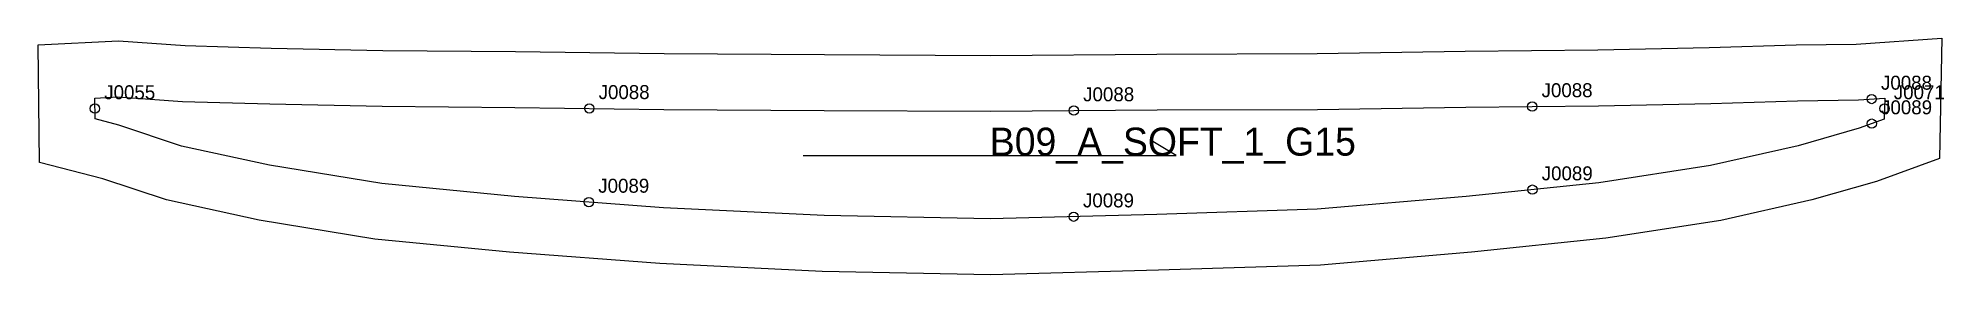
# Model space of a CAD drawing. Header units: millimetres. Extents: x -12 to 396, y -38 to 13.
import ezdxf

# ---------------------------------------------------------------- set-up
doc = ezdxf.new("R2010")
doc.units = ezdxf.units.MM
for name, color, linetype in [('CUT', 1, 'Continuous'), ('GRAIN', 3, 'Continuous'), ('LABEL', 7, 'Continuous'), ('NOTCH', 2, 'Continuous'), ('SEW', 5, 'Continuous')]:
    doc.layers.add(name, color=color, linetype=linetype)

msp = doc.modelspace()

# ---------------------------------------------------------------- linework, layer by layer
at = {"layer": 'CUT'}
msp.add_lwpolyline([(-12.15, 11.4), (5.06, 12.27), (19.39, 11.28), (37.82, 10.75), (61.79, 10.25), (90.19, 10.02), (122.11, 9.59), (156.47, 9.38), (192.07, 9.18), (227.68, 9.46), (262.08, 9.57), (293.85, 10.05), (322.24, 10.35), (346.17, 10.84), (364.82, 11.4), (377.68, 11.61), (395.99, 12.88), (395.55, -12.93), (382.03, -17.86), (368.18, -21.83), (348.64, -26.22), (324, -30.06), (295.16, -33.06), (262.81, -35.8), (228.08, -36.93), (192.09, -37.92), (155.96, -37.18), (121.16, -35.48), (88.95, -33.04), (60.02, -30.23), (35.23, -26.18), (15.41, -21.85), (1.75, -17.31), (-11.82, -13.79), (-12.15, 11.4)], close=True, dxfattribs=at)
at = {"layer": 'GRAIN'}
for p, q in [((231.89, -12.33), (226.89, -9.33)), ((151.89, -12.33), (231.89, -12.33))]:
    msp.add_line(p, q, dxfattribs=at)
at = {"layer": 'NOTCH'}
for centre in [(380.98, -0.19), (0.03, -2.24), (106.03, -2.2), (209.92, -2.68), (308.21, -1.8), (383.73, -2.24), (381, -5.47), (308.24, -19.63), (105.95, -22.29), (209.88, -25.43)]:
    msp.add_circle(centre, 1, dxfattribs=at)
at = {"layer": 'SEW'}
msp.add_lwpolyline([(0, 0), (4.94, 0.25), (18.8, -0.71), (37.52, -1.25), (61.61, -1.75), (90.06, -1.98), (121.99, -2.41), (156.4, -2.62), (192.08, -2.82), (227.75, -2.54), (262.19, -2.43), (294, -1.95), (322.43, -1.65), (346.47, -1.16), (365.09, -0.6), (378.19, -0.39), (383.77, 0), (383.69, -4.49), (378.32, -6.44), (365.21, -10.2), (346.4, -14.42), (322.45, -18.15), (294.03, -21.11), (262.1, -23.82), (227.72, -24.94), (192.05, -25.91), (156.37, -25.19), (121.91, -23.5), (89.98, -21.08), (61.57, -18.32), (37.48, -14.39), (18.59, -10.27), (5.15, -5.79), (0.06, -4.47)], close=True, dxfattribs=at)

# ---------------------------------------------------------------- texts
at = {"layer": 'LABEL'}
for s, height, p in [('J0088', 3, (382.98, 1.81)), ('J0055', 3, (2.03, -0.24)), ('J0088', 3, (108.03, -0.2)), ('J0088', 3, (211.92, -0.68)), ('J0088', 3, (310.21, 0.2)), ('J0071', 3, (385.73, -0.24)), ('J0089', 3, (383, -3.47)), ('B09_A_SOFT_1_G15', 6, (191.89, -12.33)), ('J0089', 3, (310.24, -17.63)), ('J0089', 3, (107.95, -20.29)), ('J0089', 3, (211.88, -23.43))]:
    msp.add_text(s, height=height, dxfattribs=at).set_placement(p)

doc.saveas('drawing.dxf')
